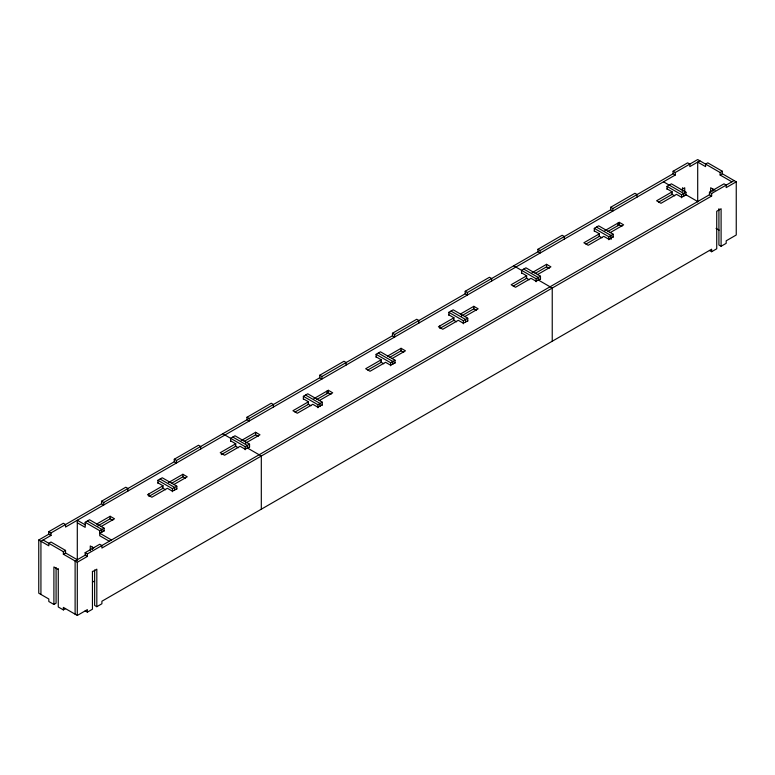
<?xml version="1.0" encoding="UTF-8"?>
<svg xmlns="http://www.w3.org/2000/svg" width="775" height="775" viewBox="0 0 775 775"><rect width="100%" height="100%" fill="white"/><g stroke="black" fill="none" stroke-linecap="round" stroke-linejoin="round"><path stroke-width="1.16" d="M56.081 567.649L56.081 603.192L53.901 604.452L48.815 601.516L48.815 598.998L38.75 593.185L38.75 540.001L48.815 534.188L48.815 531.669L63.356 523.27L65.536 524.53L65.536 527.048L675.277 175.024L675.277 172.505L673.097 171.246L673.097 173.765L612.851 208.543L610.671 207.283L610.671 209.802L612.851 211.062L612.851 208.543M101.544 501.231L103.724 502.491L103.724 505.009L101.544 503.75L101.544 501.231L125.782 487.233L127.972 488.492L127.972 491.011M174.278 459.236L176.458 460.495L176.458 463.014L174.278 461.755L174.278 459.236L198.516 445.238L200.696 446.497L200.696 449.016M247.002 417.241L249.192 418.5L249.192 421.019L247.002 419.759L247.002 417.241L271.25 403.242L273.43 404.502L273.43 407.03M319.736 375.255L321.916 376.514L321.916 379.033L319.736 377.774L319.736 375.255L343.984 361.257L346.163 362.516L346.163 365.035M392.47 333.26L394.649 334.519L394.649 337.038L392.47 335.778L392.47 333.26L416.718 319.261L418.897 320.521L418.897 323.039M465.203 291.264L467.383 292.533L467.383 295.052L465.203 293.793L465.203 291.264L489.451 277.276L491.631 278.535L491.631 281.054M537.937 249.279L540.117 250.538L540.117 253.057L537.937 251.798L537.937 249.279L562.175 235.28L564.365 236.54L564.365 239.058M610.671 207.283L634.909 193.285L637.089 194.544L637.089 197.073M673.097 171.246L687.638 162.847L689.827 164.106L689.827 166.625L699.883 160.812M48.815 531.669L50.995 532.929L101.544 503.75M103.724 502.491L174.278 461.755M176.458 460.495L247.002 419.759M249.192 418.5L319.736 377.774M321.916 376.514L392.47 335.778M394.649 334.519L465.203 293.793M467.383 292.533L537.937 251.798M540.117 250.538L610.671 209.802M675.277 172.505L697.703 159.553L720.13 172.505L722.31 171.246L722.31 173.765L736.25 181.815L736.25 234.999L726.185 240.812L726.185 243.331L721.099 246.266L718.919 245.007L718.919 208.708M50.995 532.929L50.995 535.447L40.93 541.26L40.93 594.444M77.297 522.786L85.182 527.329L85.182 522.292L89.542 519.773L104.092 528.172L104.092 531.195M157.906 483.329L157.906 480.297L162.275 477.778L176.816 486.177L176.816 489.199M303.374 399.338L303.374 396.316L307.733 393.797L322.284 402.196L322.284 405.218M376.108 357.353L376.108 354.33L380.467 351.811L395.017 360.201L395.017 363.233M448.841 315.357L448.841 312.335L453.201 309.816L467.751 318.215L467.751 321.238M594.299 231.376L594.299 228.354L598.668 225.835L613.209 234.234L613.209 237.257M667.033 189.381L667.033 186.358L671.402 183.84L685.943 192.239L685.943 195.261M96.701 524.036L110.147 516.276L114.516 518.795L101.07 526.554M148.936 493.878L148.936 496.397L163.002 488.279L163.002 485.76L147.483 494.721L151.852 497.24L167.361 488.279L172.457 491.214L176.816 488.696M168.398 482.641L182.881 474.281L187.24 476.799L173.794 484.569M221.253 454.644L235.736 446.284L235.736 443.765L220.216 452.726L224.576 455.245L240.095 446.284L245.191 449.229L249.55 446.71M241.132 440.646L255.605 432.285L259.974 434.804L245.491 443.174M295.013 412.058L308.46 404.298L308.46 401.779L292.94 410.731L297.309 413.249L312.829 404.298L317.915 407.233L322.284 404.715M313.827 398.679L328.338 390.3L332.707 392.818L319.261 400.578M367.747 370.062L381.193 362.303L381.193 359.784L365.674 368.745L370.043 371.264L385.553 362.303L390.648 365.238L395.008 362.719M387.626 356.074L401.072 348.304L405.441 350.823L391.985 358.593M439.861 325.907L439.861 328.426L453.927 320.308L453.927 317.789L438.408 326.75L442.777 329.268L458.287 320.308L463.382 323.252L467.742 320.734M460.36 314.078L473.806 306.319L478.165 308.838L464.719 316.597M513.205 286.082L526.661 278.322L526.661 275.803L511.142 284.754L515.501 287.283L531.02 278.322L536.116 281.257L540.475 278.738M532.057 272.684L546.54 264.323L550.909 266.842L537.453 274.612M585.948 244.096L599.395 236.327L599.395 233.808L583.875 242.769L588.244 245.287L603.754 236.327L608.85 239.272L613.209 236.753M604.762 230.708L619.273 222.338L623.633 224.857L610.187 232.616M658.682 202.101L672.128 194.341L672.128 191.822L656.609 200.773L660.978 203.302L676.488 194.341L681.583 197.276L685.943 194.757L697.703 201.548M97.737 525.963L110.147 518.795L112.763 520.306M171.498 483.368L182.881 476.799L185.496 478.311M244.232 441.382L255.605 434.804L258.23 436.315M316.839 399.454L328.338 392.818L330.964 394.33M389.699 357.391L401.072 350.823L403.688 352.334M461.396 315.997L473.806 308.838L476.422 310.349M535.167 273.41L546.54 266.842L549.155 268.353M607.774 231.493L619.273 224.857L621.889 226.368M681.244 189.778L684.732 187.763L684.732 192.597M43.109 540.001L63.356 551.684L65.536 550.424L65.536 552.943L77.297 559.734M85.182 522.292L99.723 530.691L104.092 528.172M157.906 480.297L172.457 488.696L176.816 486.177M222.764 433.758L245.191 446.71L249.55 444.191L249.55 447.214M303.374 396.316L317.924 404.715L322.284 402.196M376.108 354.33L390.648 362.729L395.017 360.201M448.841 312.335L463.382 320.734L467.751 318.215M513.689 265.796L536.116 278.738L540.475 276.22L540.475 279.242M594.299 228.354L608.85 236.753L613.209 234.234M667.033 186.358L681.583 194.757L685.943 192.239M63.356 551.684L63.356 554.202L65.536 552.943M104.092 530.691L99.723 533.21L111.484 540.001M720.13 172.505L720.13 175.024L722.31 173.765M75.117 614.188L75.117 560.993L85.172 555.181L85.172 552.662L99.723 544.263L101.903 545.532L101.903 548.051L711.644 196.017L711.644 193.498L709.464 192.239L709.464 194.757L711.644 196.017M709.464 192.239L724.005 183.84L726.185 185.099L726.185 187.618L736.25 181.815M85.172 552.662L87.362 553.922L709.464 194.757M711.644 193.498L734.07 180.556M63.356 554.202L77.297 562.253L87.362 556.45L87.362 553.922M92.448 571.698L96.817 569.179L96.817 606.699L94.637 605.44L94.637 570.051M92.448 582.199L94.637 580.94M58.27 568.705L58.27 606.98L63.356 609.915L65.536 608.656M63.356 609.915L63.356 607.397L77.297 615.447L87.362 609.634L87.362 612.153L85.172 610.894M87.362 612.153L92.448 609.218L92.448 571.311M96.817 606.699L101.903 603.754L101.903 601.235L711.644 249.211L711.644 251.73L709.464 250.47M711.644 251.73L716.73 248.785L716.73 211.275L721.099 208.756L721.099 246.266M722.31 171.246L707.759 162.847L705.579 164.106L705.579 166.625L697.703 162.072L697.703 201.965M720.13 175.024L731.891 181.815M715.034 190.282L710.675 187.763L710.675 191.386M673.097 173.765L675.277 175.024M663.516 181.815L683.763 193.498L683.763 196.521M667.033 188.877L672.128 191.822M671.586 194.031L674.696 195.823M716.052 228.383L719.113 230.146M596.488 227.094L611.029 235.493L611.029 239.523M594.299 230.873L599.395 233.808M598.852 236.017L601.962 237.809M540.475 276.22L525.934 267.821L521.565 270.339L521.565 273.362M523.755 269.08L538.296 277.479L538.296 280.502M538.296 279.998L552.236 288.048L552.236 341.242M521.565 272.858L526.661 275.803M526.118 278.012L529.228 279.804M451.021 311.075L465.562 319.474L465.562 322.497M448.832 314.853L453.927 317.789M453.385 319.998L456.494 321.799M378.287 353.071L392.838 361.46L392.838 364.492M376.098 356.849L381.193 359.784M380.651 361.993L383.761 363.785M305.553 395.056L320.104 403.455L320.104 406.478M303.374 398.834L308.46 401.779M307.927 403.978L311.027 405.78M249.55 444.191L235.009 435.792L230.64 438.311L230.64 441.333M232.82 437.052L247.37 445.451L247.37 448.473M247.37 447.969L261.311 456.02L261.311 509.204M230.64 440.83L235.736 443.765M235.193 445.974L238.303 447.776M160.096 479.037L174.637 487.436L174.637 490.459M157.906 482.825L163.002 485.76M162.469 487.969L165.569 489.761M87.362 521.033L101.903 529.432L101.903 532.454M85.182 524.811L77.297 520.267L77.297 560.18M109.517 541.386L99.723 535.728L99.723 530.691M93.756 547.964L90.268 545.949L90.268 550.792M48.815 534.188L50.995 535.447M85.172 555.181L87.362 556.45M65.536 550.424L50.995 542.025L48.815 543.285L48.815 545.803L38.75 540.001M58.27 569.46L53.901 566.942L53.901 604.452M712.855 188.926L712.855 191.338M682.552 187.715L682.552 191.338M681.583 194.757L681.583 197.78M619.273 222.338L619.273 224.857M617.82 223.171L617.82 225.69M608.85 236.753L608.85 239.775M546.54 264.323L546.54 266.842M536.116 278.738L536.116 281.761M473.806 306.319L473.806 308.838M463.382 320.734L463.382 323.756M401.072 348.304L401.072 350.823M390.648 362.729L390.648 365.752M328.338 390.3L328.338 392.818M326.885 391.133L326.885 393.661M317.924 404.715L317.924 407.737M255.605 432.285L255.605 434.804M245.191 446.71L245.191 449.733M182.881 474.281L182.881 476.799M172.457 488.696L172.457 491.718M110.147 516.276L110.147 518.795M92.448 547.111L92.448 549.523M77.297 562.253L77.297 615.447"/></g></svg>
